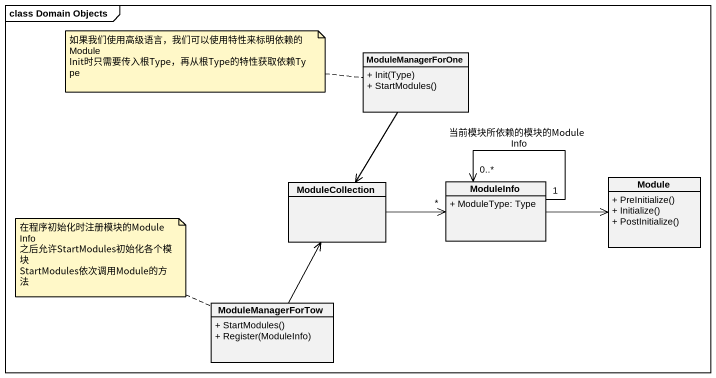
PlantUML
@startuml
mainframe class Domain Objects
hide circle
hide empty members
skinparam classAttributeIconSize 0
class ModuleManagerForOne {
  + Init(Type)
  + StartModules()
}
class ModuleCollection
class ModuleInfo {
  + ModuleType: Type
}
class Module {
  + PreInitialize()
  + Initialize()
  + PostInitialize()
}
class ModuleManagerForTow {
  + StartModules()
  + Register(ModuleInfo)
}
ModuleManagerForOne --> ModuleCollection
ModuleCollection -right-> "*" ModuleInfo
ModuleInfo "1" --> "0..*" ModuleInfo : 当前模块所依赖的模块的ModuleInfo
ModuleInfo -right-> Module
ModuleManagerForTow -up-> ModuleCollection
note left of ModuleManagerForOne
  如果我们使用高级语言，我们可以使用特性来标明依赖的Module
  Init时只需要传入根Type，再从根Type的特性获取依赖Type
end note
note left of ModuleManagerForTow
  在程序初始化时注册模块的ModuleInfo
  之后允许StartModules初始化各个模块
  StartModules依次调用Module的方法
end note
@enduml
